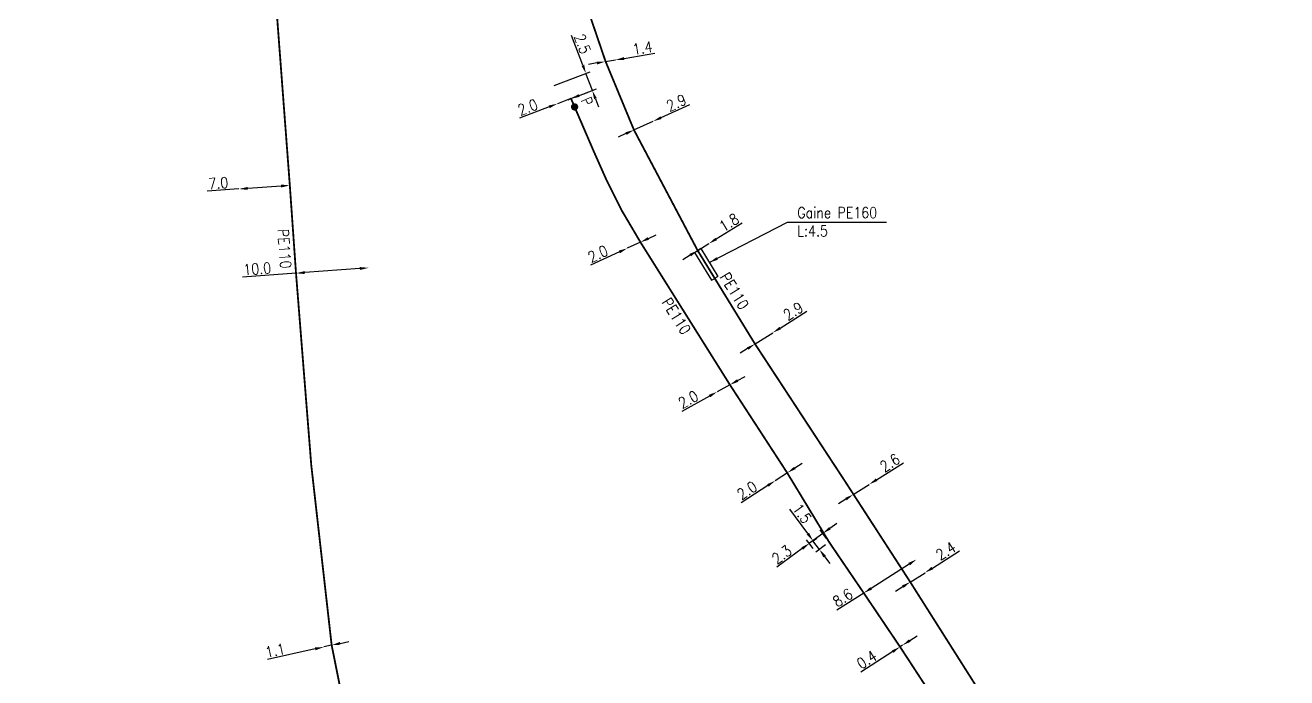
# Model space of a CAD drawing. Header units: millimetres. Extents: x 146997 to 147991, y 130998 to 131775.
# Drawn here: x 146999.9 to 147173.3, y 131111 to 131200.7 of the extents above; entities that cross this region are included whole.
import ezdxf
from ezdxf.enums import TextEntityAlignment as Align

# ---------------------------------------------------------------- set-up
doc = ezdxf.new("R2010")
doc.units = ezdxf.units.MM
doc.header["$PDMODE"] = 34
doc.linetypes.add('L_100_PE', pattern=[14, 10, -1.5, 1, -1.5])
doc.layers.get('0').update_dxf_attribs({"linetype": 'CONTINUOUS'})
doc.layers.get('Defpoints').update_dxf_attribs({"linetype": 'CONTINUOUS'})
for name, color, linetype in [('L_140', 3, 'CONTINUOUS'), ('L_300', 7, 'CONTINUOUS'), ('L_340', 7, 'CONTINUOUS'), ('L_400', 7, 'CONTINUOUS')]:
    doc.layers.add(name, color=color, linetype=linetype)
doc.styles.add('G_ROMANS', font='ROMANS.SHX', dxfattribs={"width": 0.75})
doc.styles.get("Standard").update_dxf_attribs({"font": 'romans.shx', "width": 0.85})
doc.dimstyles.get("Standard").update_dxf_attribs({"dimtxt": 1.5, "dimasz": 1.2, "dimexe": 0.625, "dimexo": 0.625, "dimgap": 0.25, "dimtad": 1, "dimdec": 1, "dimzin": 0, "dimdsep": 46, "dimtxsty": 'Standard', "dimcen": -0.5, "dimadec": 0, "dimazin": 0, "dimtfac": 1, "dimtdec": 1, "dimtmove": 0, "dimatfit": 3, "dimfxl": 0, "dimtolj": 1, "dimtzin": 0, "dimarcsym": 0})

# ---------------------------------------------------------------- blocks, each defined once
blk = doc.blocks.new('*D1')
at = {"layer": 'Defpoints', "color": 0, "linetype": 'Continuous', "transparency": 16777216}
for p in [(147102.98, 131138.06), (147102.98, 131138.06), (147104.66, 131139.15)]:
    blk.add_point(p, dxfattribs=at)
at = {"layer": 'L_140', "color": 0, "linetype": 'Continuous', "lineweight": -2, "transparency": 16777216}
for p, q in [((147105.66, 131139.81), (147106.67, 131140.46)), ((147104.66, 131139.15), (147102.98, 131138.06)), ((147101.98, 131137.41), (147098.31, 131135.02))]:
    blk.add_line(p, q, dxfattribs=at)
at = {"layer": 'L_140', "color": 0, "linetype": 'Continuous', "transparency": 16777216}
for points in [[(147105.56, 131139.97), (147105.77, 131139.64), (147104.66, 131139.15)], [(147101.87, 131137.57), (147102.09, 131137.24), (147102.98, 131138.06)]]:
    blk.add_solid(points, dxfattribs=at)
at = {"layer": 'L_140', "color": 0, "linetype": 'Continuous', "transparency": 16777216, "insert": (147099.1, 131136.73), "char_height": 1.5, "attachment_point": 5, "rotation": 33.0518}
blk.add_mtext('\\A1;2.0', dxfattribs=at)
blk = doc.blocks.new('*D2')
at = {"layer": 'Defpoints', "color": 0, "linetype": 'Continuous', "transparency": 16777216}
for p in [(147095, 131150.27), (147095, 131150.27), (147096.75, 131151.24)]:
    blk.add_point(p, dxfattribs=at)
at = {"layer": 'L_140', "color": 0, "linetype": 'Continuous', "lineweight": -2, "transparency": 16777216}
for p, q in [((147097.8, 131151.82), (147098.85, 131152.4)), ((147096.75, 131151.24), (147095, 131150.27)), ((147093.95, 131149.69), (147090.13, 131147.58))]:
    blk.add_line(p, q, dxfattribs=at)
at = {"layer": 'L_140', "color": 0, "linetype": 'Continuous', "transparency": 16777216}
for points in [[(147097.71, 131151.99), (147097.9, 131151.64), (147096.75, 131151.24)], [(147093.86, 131149.87), (147094.05, 131149.52), (147095, 131150.27)]]:
    blk.add_solid(points, dxfattribs=at)
at = {"layer": 'L_140', "color": 0, "linetype": 'Continuous', "transparency": 16777216, "insert": (147091.03, 131149.22), "char_height": 1.5, "attachment_point": 5, "rotation": 28.9038}
blk.add_mtext('\\A1;2.0', dxfattribs=at)
blk = doc.blocks.new('*D3')
at = {"layer": 'Defpoints', "color": 0, "linetype": 'Continuous', "transparency": 16777216}
for p in [(147084.45, 131170.84), (147082.64, 131170), (147082.64, 131170)]:
    blk.add_point(p, dxfattribs=at)
at = {"layer": 'L_140', "color": 0, "linetype": 'Continuous', "lineweight": -2, "transparency": 16777216}
for p, q in [((147084.45, 131170.84), (147082.64, 131170)), ((147085.54, 131171.35), (147086.63, 131171.85)), ((147081.55, 131169.5), (147077.59, 131167.66))]:
    blk.add_line(p, q, dxfattribs=at)
at = {"layer": 'L_140', "color": 0, "linetype": 'Continuous', "transparency": 16777216}
for points in [[(147085.46, 131171.53), (147085.63, 131171.17), (147084.45, 131170.84)], [(147081.47, 131169.68), (147081.64, 131169.32), (147082.64, 131170)]]:
    blk.add_solid(points, dxfattribs=at)
at = {"layer": 'L_140', "color": 0, "linetype": 'Continuous', "transparency": 16777216, "insert": (147078.6, 131169.23), "char_height": 1.5, "attachment_point": 5, "rotation": 24.8655}
blk.add_mtext('\\A1;2.0', dxfattribs=at)
blk = doc.blocks.new('*D4')
at = {"layer": 'Defpoints', "color": 0, "linetype": 'Continuous', "transparency": 16777216}
for p in [(147076.96, 131194.02), (147072.01, 131192.15), (147074.9, 131190.57)]:
    blk.add_point(p, dxfattribs=at)
at = {"layer": 'L_340', "color": 0, "linetype": 'Continuous', "lineweight": -2, "transparency": 16777216}
for p, q in [((147076.53, 131195.15), (147074.99, 131199.23)), ((147072.59, 131192.37), (147077.54, 131194.24)), ((147077.84, 131191.68), (147076.96, 131194.02)), ((147075.49, 131190.79), (147078.43, 131191.91)), ((147078.27, 131190.56), (147078.69, 131189.44))]:
    blk.add_line(p, q, dxfattribs=at)
at = {"layer": 'L_340', "color": 0, "linetype": 'Continuous', "transparency": 16777216}
for points in [[(147076.72, 131195.22), (147076.35, 131195.07), (147076.96, 131194.02)], [(147078.45, 131190.63), (147078.08, 131190.49), (147077.84, 131191.68)]]:
    blk.add_solid(points, dxfattribs=at)
at = {"layer": 'L_340', "color": 0, "linetype": 'Continuous', "transparency": 16777216, "insert": (147076.48, 131198.1), "char_height": 1.5, "attachment_point": 5, "rotation": 290.6958}
blk.add_mtext('\\A1;2.5', dxfattribs=at)
blk = doc.blocks.new('*D5')
at = {"layer": 'Defpoints', "color": 0, "linetype": 'Continuous', "transparency": 16777216}
for p in [(147073.03, 131189.87), (147073.03, 131189.87), (147074.9, 131190.57)]:
    blk.add_point(p, dxfattribs=at)
at = {"layer": 'L_340', "color": 0, "linetype": 'Continuous', "lineweight": -2, "transparency": 16777216}
for p, q in [((147074.9, 131190.57), (147073.03, 131189.87)), ((147076.02, 131191), (147077.15, 131191.42)), ((147071.91, 131189.44), (147067.82, 131187.9))]:
    blk.add_line(p, q, dxfattribs=at)
at = {"layer": 'L_340', "color": 0, "linetype": 'Continuous', "transparency": 16777216}
for points in [[(147071.84, 131189.63), (147071.98, 131189.26), (147073.03, 131189.87)], [(147075.95, 131191.18), (147076.09, 131190.81), (147074.9, 131190.57)]]:
    blk.add_solid(points, dxfattribs=at)
at = {"layer": 'L_340', "color": 0, "linetype": 'Continuous', "transparency": 16777216, "insert": (147068.95, 131189.39), "char_height": 1.5, "attachment_point": 5, "rotation": 20.6958}
blk.add_mtext('\\A1;2.0', dxfattribs=at)
blk = doc.blocks.new('L_340_07')
at = {"color": 0, "linetype": 'Continuous', "const_width": 0.25, "flags": 128}
blk.add_lwpolyline([(0, 0), (1.25, 0)], dxfattribs=at)
at = {"color": 0, "linetype": 'Continuous', "flags": 128}
blk.add_lwpolyline([(1.25, -0.5), (1.25, 0.5)], dxfattribs=at)
at = {"color": 0, "linetype": 'Continuous', "width": 0.75, "flags": 3}
for tag, p in [('DEF_LEG', (0.72, -3.47)), ('DEF_COUP', (0.72, -5.97)), ('DEF_TYPE', (0.72, -8.47))]:
    blk.add_attdef(tag, text='', height=1.2, dxfattribs=at).set_placement(p, align=Align.MIDDLE)
blk = doc.blocks.new('*D12')
at = {"layer": 'Defpoints', "color": 0, "linetype": 'Continuous', "transparency": 16777216}
for p in [(147107.67, 131129.45), (147108.17, 131129.81), (147110.41, 131129.59)]:
    blk.add_point(p, dxfattribs=at)
at = {"layer": 'L_140', "color": 0, "linetype": 'Continuous', "lineweight": -2, "transparency": 16777216}
for p, q in [((147107.46, 131130.78), (147104.99, 131134.16)), ((147109.06, 131128.6), (147108.17, 131129.81)), ((147108.18, 131129.81), (147108.68, 131130.18)), ((147109.91, 131129.22), (147108.55, 131128.23)), ((147109.77, 131127.63), (147110.48, 131126.66))]:
    blk.add_line(p, q, dxfattribs=at)
at = {"layer": 'L_140', "color": 0, "linetype": 'Continuous', "transparency": 16777216}
for points in [[(147107.62, 131130.9), (147107.3, 131130.66), (147108.17, 131129.81)], [(147109.93, 131127.75), (147109.61, 131127.51), (147109.06, 131128.6)]]:
    blk.add_solid(points, dxfattribs=at)
at = {"layer": 'L_140', "color": 0, "linetype": 'Continuous', "transparency": 16777216, "insert": (147106.68, 131133.54), "char_height": 1.5, "attachment_point": 5, "rotation": 306.2172}
blk.add_mtext('\\A1;1.5', dxfattribs=at)
blk = doc.blocks.new('*D13')
at = {"layer": 'Defpoints', "color": 0, "linetype": 'Continuous', "transparency": 16777216}
for p in [(147107.67, 131129.45), (147110.41, 131129.59), (147108.56, 131128.23)]:
    blk.add_point(p, dxfattribs=at)
at = {"layer": 'L_140', "color": 0, "linetype": 'Continuous', "lineweight": -2, "transparency": 16777216}
for p, q in [((147110.05, 131130.1), (147109.16, 131131.31)), ((147110.5, 131131.51), (147111.46, 131132.22)), ((147108.19, 131128.74), (147107.3, 131129.95)), ((147109.53, 131130.8), (147107.67, 131129.45)), ((147106.7, 131128.74), (147103.18, 131126.15))]:
    blk.add_line(p, q, dxfattribs=at)
at = {"layer": 'L_140', "color": 0, "linetype": 'Continuous', "transparency": 16777216}
for points in [[(147110.38, 131131.67), (147110.61, 131131.35), (147109.53, 131130.8)], [(147106.59, 131128.9), (147106.82, 131128.57), (147107.67, 131129.45)]]:
    blk.add_solid(points, dxfattribs=at)
at = {"layer": 'L_140', "color": 0, "linetype": 'Continuous', "transparency": 16777216, "insert": (147103.87, 131127.9), "char_height": 1.5, "attachment_point": 5, "rotation": 36.2172}
blk.add_mtext('\\A1;2.3', dxfattribs=at)
blk = doc.blocks.new('L_300_12')
at = {"color": 0, "linetype": 'Continuous', "const_width": 0.497, "flags": 128}
blk.add_lwpolyline([(-0.25, 0, 1), (0.25, 0, 1)], format="xyb", close=True, dxfattribs=at)
at = {"color": 0, "linetype": 'Continuous', "style": 'G_ROMANS', "width": 0.75}
blk.add_text('P', height=1.5, dxfattribs=at).set_placement((0, 1.85), align=Align.MIDDLE)
at = {"color": 0, "linetype": 'Continuous', "width": 0.75, "flags": 3}
for tag, p in [('DEF_LEG', (0, -5)), ('DEF_COUP', (0, -7.5)), ('DEF_TYPE', (0, -10))]:
    blk.add_attdef(tag, text='', height=1.2, dxfattribs=at).set_placement(p, align=Align.MIDDLE)
blk = doc.blocks.new('*D470')
at = {"layer": 'Defpoints', "color": 0, "linetype": 'Continuous', "transparency": 16777216}
for p in [(147029.26, 131178.15), (147029.26, 131178.15), (147036.25, 131178.64)]:
    blk.add_point(p, dxfattribs=at)
at = {"layer": 'L_140', "color": 0, "linetype": 'Continuous', "lineweight": -2, "transparency": 16777216}
for p, q in [((147029.26, 131178.15), (147024.9, 131177.84)), ((147035.05, 131178.56), (147030.46, 131178.23))]:
    blk.add_line(p, q, dxfattribs=at)
at = {"layer": 'L_140', "color": 0, "linetype": 'Continuous', "transparency": 16777216}
for points in [[(147030.45, 131178.43), (147030.48, 131178.03), (147029.26, 131178.15)], [(147035.04, 131178.76), (147035.06, 131178.36), (147036.25, 131178.64)]]:
    blk.add_solid(points, dxfattribs=at)
at = {"layer": 'L_140', "color": 0, "linetype": 'Continuous', "transparency": 16777216, "insert": (147026.42, 131178.95), "char_height": 1.5, "attachment_point": 5, "rotation": 4.0174}
blk.add_mtext('\\A1;7.0', dxfattribs=at)
blk = doc.blocks.new('*D471')
at = {"layer": 'Defpoints', "color": 0, "linetype": 'Continuous', "transparency": 16777216}
for p in [(147047.07, 131167.31), (147047.07, 131167.31), (147037.1, 131166.57)]:
    blk.add_point(p, dxfattribs=at)
at = {"layer": 'L_140', "color": 0, "linetype": 'Continuous', "lineweight": -2, "transparency": 16777216}
for p, q in [((147037.1, 131166.57), (147029.75, 131166.03)), ((147045.88, 131167.22), (147038.3, 131166.66))]:
    blk.add_line(p, q, dxfattribs=at)
at = {"layer": 'L_140', "color": 0, "linetype": 'Continuous', "transparency": 16777216}
for points in [[(147045.86, 131167.42), (147045.89, 131167.02), (147047.07, 131167.31)], [(147038.28, 131166.86), (147038.31, 131166.46), (147037.1, 131166.57)]]:
    blk.add_solid(points, dxfattribs=at)
at = {"layer": 'L_140', "color": 0, "linetype": 'Continuous', "transparency": 16777216, "insert": (147031.77, 131167.18), "char_height": 1.5, "attachment_point": 5, "rotation": 4.2334}
blk.add_mtext('\\A1;10.0', dxfattribs=at)
blk = doc.blocks.new('*D472')
at = {"layer": 'Defpoints', "color": 0, "linetype": 'Continuous', "transparency": 16777216}
for p in [(147042, 131115.44), (147040.92, 131115.2), (147040.92, 131115.2)]:
    blk.add_point(p, dxfattribs=at)
at = {"layer": 'L_140', "color": 0, "linetype": 'Continuous', "lineweight": -2, "transparency": 16777216}
for p, q in [((147042, 131115.44), (147040.92, 131115.2)), ((147043.17, 131115.7), (147044.34, 131115.97)), ((147039.75, 131114.94), (147033.18, 131113.46))]:
    blk.add_line(p, q, dxfattribs=at)
at = {"layer": 'L_140', "color": 0, "linetype": 'Continuous', "transparency": 16777216}
for points in [[(147043.13, 131115.9), (147043.21, 131115.51), (147042, 131115.44)], [(147039.7, 131115.13), (147039.79, 131114.74), (147040.92, 131115.2)]]:
    blk.add_solid(points, dxfattribs=at)
at = {"layer": 'L_140', "color": 0, "linetype": 'Continuous', "transparency": 16777216, "insert": (147034.24, 131114.73), "char_height": 1.5, "attachment_point": 5, "rotation": 12.6362}
blk.add_mtext('\\A1;1.1', dxfattribs=at)
blk = doc.blocks.new('*D487')
at = {"layer": 'Defpoints', "color": 0, "linetype": 'Continuous', "transparency": 16777216}
for p in [(147120.47, 131115.43), (147120.47, 131115.43), (147120.14, 131115.22)]:
    blk.add_point(p, dxfattribs=at)
at = {"layer": 'L_140', "color": 0, "linetype": 'Continuous', "lineweight": -2, "transparency": 16777216}
for p, q in [((147120.47, 131115.43), (147120.14, 131115.22)), ((147121.48, 131116.08), (147122.49, 131116.73)), ((147119.13, 131114.57), (147114.75, 131111.75))]:
    blk.add_line(p, q, dxfattribs=at)
at = {"layer": 'L_140', "color": 0, "linetype": 'Continuous', "transparency": 16777216}
for points in [[(147121.37, 131116.25), (147121.59, 131115.91), (147120.47, 131115.43)], [(147119.02, 131114.73), (147119.24, 131114.4), (147120.14, 131115.22)]]:
    blk.add_solid(points, dxfattribs=at)
at = {"layer": 'L_140', "color": 0, "linetype": 'Continuous', "transparency": 16777216, "insert": (147115.56, 131113.46), "char_height": 1.5, "attachment_point": 5, "rotation": 32.7608}
blk.add_mtext('\\A1;0.4', dxfattribs=at)
blk = doc.blocks.new('*D488')
at = {"layer": 'Defpoints', "color": 0, "linetype": 'Continuous', "transparency": 16777216}
for p in [(147121.54, 131124.13), (147123.57, 131125.41), (147123.57, 131125.41)]:
    blk.add_point(p, dxfattribs=at)
at = {"layer": 'L_140', "color": 0, "linetype": 'Continuous', "lineweight": -2, "transparency": 16777216}
for p, q in [((147124.58, 131126.05), (147128.33, 131128.41)), ((147121.54, 131124.13), (147123.57, 131125.41)), ((147120.52, 131123.49), (147119.51, 131122.85))]:
    blk.add_line(p, q, dxfattribs=at)
at = {"layer": 'L_140', "color": 0, "linetype": 'Continuous', "transparency": 16777216}
for points in [[(147124.47, 131126.22), (147124.69, 131125.88), (147123.57, 131125.41)], [(147120.41, 131123.66), (147120.63, 131123.32), (147121.54, 131124.13)]]:
    blk.add_solid(points, dxfattribs=at)
at = {"layer": 'L_140', "color": 0, "linetype": 'Continuous', "transparency": 16777216, "insert": (147126.43, 131128.4), "char_height": 1.5, "attachment_point": 5, "rotation": 32.2318}
blk.add_mtext('\\A1;2.4', dxfattribs=at)
blk = doc.blocks.new('*D489')
at = {"layer": 'Defpoints', "color": 0, "linetype": 'Continuous', "transparency": 16777216}
for p in [(147122.4, 131127.23), (147122.4, 131127.23), (147115.15, 131122.62)]:
    blk.add_point(p, dxfattribs=at)
at = {"layer": 'L_140', "color": 0, "linetype": 'Continuous', "lineweight": -2, "transparency": 16777216}
for p, q in [((147121.39, 131126.59), (147116.16, 131123.26)), ((147115.15, 131122.62), (147111.46, 131120.27))]:
    blk.add_line(p, q, dxfattribs=at)
at = {"layer": 'L_140', "color": 0, "linetype": 'Continuous', "transparency": 16777216}
for points in [[(147121.28, 131126.76), (147121.5, 131126.42), (147122.4, 131127.23)], [(147116.05, 131123.43), (147116.27, 131123.09), (147115.15, 131122.62)]]:
    blk.add_solid(points, dxfattribs=at)
at = {"layer": 'L_140', "color": 0, "linetype": 'Continuous', "transparency": 16777216, "insert": (147112.26, 131121.97), "char_height": 1.5, "attachment_point": 5, "rotation": 32.4625}
blk.add_mtext('\\A1;8.6', dxfattribs=at)
blk = doc.blocks.new('*D490')
at = {"layer": 'Defpoints', "color": 0, "linetype": 'Continuous', "transparency": 16777216}
for p in [(147113.71, 131136.16), (147115.9, 131137.55), (147115.9, 131137.55)]:
    blk.add_point(p, dxfattribs=at)
at = {"layer": 'L_140', "color": 0, "linetype": 'Continuous', "lineweight": -2, "transparency": 16777216}
for p, q in [((147116.92, 131138.19), (147120.62, 131140.52)), ((147113.71, 131136.16), (147115.9, 131137.55)), ((147112.69, 131135.52), (147111.68, 131134.88))]:
    blk.add_line(p, q, dxfattribs=at)
at = {"layer": 'L_140', "color": 0, "linetype": 'Continuous', "transparency": 16777216}
for points in [[(147116.81, 131138.36), (147117.03, 131138.02), (147115.9, 131137.55)], [(147112.58, 131135.69), (147112.8, 131135.35), (147113.71, 131136.16)]]:
    blk.add_solid(points, dxfattribs=at)
at = {"layer": 'L_140', "color": 0, "linetype": 'Continuous', "transparency": 16777216, "insert": (147118.74, 131140.52), "char_height": 1.5, "attachment_point": 5, "rotation": 32.2328}
blk.add_mtext('\\A1;2.6', dxfattribs=at)
blk = doc.blocks.new('*D491')
at = {"layer": 'Defpoints', "color": 0, "linetype": 'Continuous', "transparency": 16777216}
for p in [(147102.65, 131158.4), (147102.65, 131158.4), (147100.2, 131156.85)]:
    blk.add_point(p, dxfattribs=at)
at = {"layer": 'L_140', "color": 0, "linetype": 'Continuous', "lineweight": -2, "transparency": 16777216}
for p, q in [((147103.67, 131159.04), (147107.31, 131161.34)), ((147100.2, 131156.85), (147102.65, 131158.4)), ((147099.19, 131156.21), (147098.17, 131155.57))]:
    blk.add_line(p, q, dxfattribs=at)
at = {"layer": 'L_140', "color": 0, "linetype": 'Continuous', "transparency": 16777216}
for points in [[(147103.56, 131159.21), (147103.78, 131158.87), (147102.65, 131158.4)], [(147099.08, 131156.38), (147099.29, 131156.04), (147100.2, 131156.85)]]:
    blk.add_solid(points, dxfattribs=at)
at = {"layer": 'L_140', "color": 0, "linetype": 'Continuous', "transparency": 16777216, "insert": (147105.46, 131161.36), "char_height": 1.5, "attachment_point": 5, "rotation": 32.2818}
blk.add_mtext('\\A1;2.9', dxfattribs=at)
blk = doc.blocks.new('*D492')
at = {"layer": 'Defpoints', "color": 0, "linetype": 'Continuous', "transparency": 16777216}
for p in [(147092.32, 131169.69), (147093.85, 131170.64), (147093.85, 131170.64)]:
    blk.add_point(p, dxfattribs=at)
at = {"layer": 'L_140', "color": 0, "linetype": 'Continuous', "lineweight": -2, "transparency": 16777216}
for p, q in [((147094.87, 131171.28), (147098.43, 131173.48)), ((147091.3, 131169.06), (147090.28, 131168.43)), ((147092.32, 131169.69), (147093.85, 131170.64))]:
    blk.add_line(p, q, dxfattribs=at)
at = {"layer": 'L_140', "color": 0, "linetype": 'Continuous', "transparency": 16777216}
for points in [[(147094.76, 131171.45), (147094.97, 131171.11), (147093.85, 131170.64)], [(147091.19, 131169.23), (147091.4, 131168.89), (147092.32, 131169.69)]]:
    blk.add_solid(points, dxfattribs=at)
at = {"layer": 'L_140', "color": 0, "linetype": 'Continuous', "transparency": 16777216, "insert": (147096.63, 131173.54), "char_height": 1.5, "attachment_point": 5, "rotation": 31.79}
blk.add_mtext('\\A1;1.8', dxfattribs=at)
blk = doc.blocks.new('*D493')
at = {"layer": 'Defpoints', "color": 0, "linetype": 'Continuous', "transparency": 16777216}
for p in [(147086.2, 131187.46), (147086.2, 131187.46), (147083.56, 131186.26)]:
    blk.add_point(p, dxfattribs=at)
at = {"layer": 'L_140', "color": 0, "linetype": 'Continuous', "lineweight": -2, "transparency": 16777216}
for p, q in [((147087.29, 131187.96), (147091.22, 131189.74)), ((147083.56, 131186.26), (147086.2, 131187.46)), ((147082.46, 131185.77), (147081.37, 131185.27))]:
    blk.add_line(p, q, dxfattribs=at)
at = {"layer": 'L_140', "color": 0, "linetype": 'Continuous', "transparency": 16777216}
for points in [[(147087.21, 131188.14), (147087.37, 131187.77), (147086.2, 131187.46)], [(147082.38, 131185.95), (147082.55, 131185.58), (147083.56, 131186.26)]]:
    blk.add_solid(points, dxfattribs=at)
at = {"layer": 'L_140', "color": 0, "linetype": 'Continuous', "transparency": 16777216, "insert": (147089.39, 131190), "char_height": 1.5, "attachment_point": 5, "rotation": 24.4128}
blk.add_mtext('\\A1;2.9', dxfattribs=at)
blk = doc.blocks.new('*D494')
at = {"layer": 'Defpoints', "color": 0, "linetype": 'Continuous', "transparency": 16777216}
for p in [(147079.66, 131195.67), (147081.04, 131195.9), (147081.04, 131195.9)]:
    blk.add_point(p, dxfattribs=at)
at = {"layer": 'L_140', "color": 0, "linetype": 'Continuous', "lineweight": -2, "transparency": 16777216}
for p, q in [((147082.22, 131196.09), (147086.41, 131196.8)), ((147078.47, 131195.47), (147077.29, 131195.27)), ((147079.66, 131195.67), (147081.04, 131195.9))]:
    blk.add_line(p, q, dxfattribs=at)
at = {"layer": 'L_140', "color": 0, "linetype": 'Continuous', "transparency": 16777216}
for points in [[(147078.44, 131195.67), (147078.5, 131195.27), (147079.66, 131195.67)], [(147082.19, 131196.29), (147082.25, 131195.9), (147081.04, 131195.9)]]:
    blk.add_solid(points, dxfattribs=at)
at = {"layer": 'L_140', "color": 0, "linetype": 'Continuous', "transparency": 16777216, "insert": (147084.74, 131197.53), "char_height": 1.5, "attachment_point": 5, "rotation": 9.4894}
blk.add_mtext('\\A1;1.4', dxfattribs=at)

msp = doc.modelspace()

# ---------------------------------------------------------------- linework, layer by layer
at = {"layer": 'L_140', "linetype": 'L_100_PE', "const_width": 0.25, "flags": 128}
for points in [[(147173.18, 131064.98), (147171.83, 131065.37), (147161.14, 131071.09), (147159.64, 131072.39), (147153.07, 131077.08), (147149.64, 131080.91), (147147.29, 131084.39), (147147.29, 131084.39), (147146.98, 131084.86), (147135.14, 131102.67), (147121.54, 131124.13), (147112.61, 131137.92), (147100.2, 131156.85), (147094.67, 131165.86), (147092.32, 131169.69), (147083.56, 131186.26), (147079.66, 131195.67), (147077.65, 131201.56), (147067.98, 131240.84), (147057.72, 131282.27), (147053.81, 131299.43), (147048.32, 131318.87), (147041.71, 131341.08), (147036.54, 131356.71), (147036.23, 131357.65), (147034.28, 131362.97), (147026.2, 131384.05), (147019.65, 131400.61), (147000, 131451.82)], [(147007.13, 131414.23), (147022.06, 131376.66), (147026.66, 131364.85), (147031, 131349.42), (147033.14, 131338.83), (147034.96, 131324.25), (147035.84, 131308.27), (147034.69, 131284.2), (147034.61, 131282.6), (147033.9, 131275.23), (147033.23, 131230.53), (147034.47, 131202.19), (147036.25, 131178.64), (147037.1, 131166.57), (147039.2, 131140.17), (147042, 131115.44), (147044.59, 131102.55), (147045.12, 131099.91), (147046.06, 131095.12), (147048.05, 131085.57), (147051.47, 131068.57), (147053.44, 131059.06), (147057.72, 131036.28), (147060.77, 131023.65), (147062.75, 131012.94), (147063.59, 131012.56), (147064.77, 131006.64), (147064.49, 131005.47), (147065.63, 131000)], [(147075.4, 131189.43), (147078.08, 131183.21), (147079.77, 131179.41), (147081.92, 131175.13), (147084.45, 131170.84), (147096.75, 131151.24), (147104.63, 131139.13), (147110.41, 131129.59), (147110.41, 131129.59)], [(147110.41, 131129.59), (147115.15, 131122.62), (147120.14, 131115.22), (147126.24, 131105.88), (147127.57, 131103.45), (147134.33, 131093.23), (147141.63, 131081.58), (147141.63, 131081.58), (147141.94, 131081.07)]]:
    msp.add_lwpolyline(points, dxfattribs=at)
at = {"layer": 'L_400', "color": 7, "linetype": 'CONTINUOUS'}
for p, q in [((147091.89, 131169.43), (147092.32, 131169.69)), ((147091.89, 131169.43), (147094.24, 131165.6)), ((147092.74, 131169.96), (147092.32, 131169.69)), ((147092.74, 131169.96), (147095.1, 131166.12)), ((147094.24, 131165.6), (147094.67, 131165.86)), ((147095.1, 131166.12), (147094.67, 131165.86))]:
    msp.add_line(p, q, dxfattribs=at)

# ---------------------------------------------------------------- block references
at = {"layer": 'L_300', "rotation": 293.3372539540856}
msp.add_blockref('L_300_12', (147075.4, 131189.43), dxfattribs=at)
at = {"layer": 'L_340', "rotation": 113.3372539531844}
msp.add_blockref('L_340_07', (147075.4, 131189.43), dxfattribs=at)

# ---------------------------------------------------------------- texts
at = {"layer": 'L_140', "linetype": 'Continuous', "width": 0.85}
for rotation, p in [(274.1016, (147034.57, 131172.61)), (301.5491, (147095.31, 131166.06)), (302.0991, (147087.3, 131162.6))]:
    msp.add_text('PE110', height=1.5, rotation=rotation, dxfattribs=at).set_placement(p)
at = {"layer": 'L_400', "linetype": 'Continuous', "insert": (147106.01, 131171.64), "char_height": 1.5, "attachment_point": 7}
msp.add_mtext('\\A1;Gaine PE160\\PL:4.5', dxfattribs=at)

# ---------------------------------------------------------------- dimensions: what is measured, and where the dimension line sits
at = {"layer": 'L_140', "linetype": 'Continuous'}
for base, p1, p2, angle, picture, middle in [((147081.04, 131195.9), (147079.66, 131195.67), (147081.04, 131195.9), 189.4894, '*D494', (147084.91, 131196.54)), ((147086.2, 131187.46), (147083.56, 131186.26), (147086.2, 131187.46), 204.4128, '*D493', (147089.8, 131189.09)), ((147029.26, 131178.15), (147036.25, 131178.64), (147029.26, 131178.15), 4.0174, '*D470', (147026.49, 131177.95)), ((147093.85, 131170.64), (147092.32, 131169.69), (147093.85, 131170.64), 211.79, '*D492', (147097.16, 131172.69)), ((147082.64, 131170), (147084.45, 131170.84), (147082.64, 131170), 24.8655, '*D3', (147079.02, 131168.33)), ((147047.07, 131167.31), (147037.1, 131166.57), (147047.07, 131167.31), 184.2334, '*D471', (147031.85, 131166.18)), ((147102.65, 131158.4), (147100.2, 131156.85), (147102.65, 131158.4), 212.2818, '*D491', (147106, 131160.51)), ((147095, 131150.27), (147096.75, 131151.24), (147095, 131150.27), 28.9038, '*D2', (147091.51, 131148.34)), ((147115.9, 131137.55), (147113.71, 131136.16), (147115.9, 131137.55), 212.2328, '*D490', (147119.28, 131139.67)), ((147102.98, 131138.06), (147104.66, 131139.15), (147102.98, 131138.06), 33.0518, '*D1', (147099.64, 131135.89)), ((147108.17, 131129.81), (147110.41, 131129.59), (147107.67, 131129.45), 306.2172, '*D12', (147105.87, 131132.95)), ((147107.67, 131129.45), (147110.41, 131129.59), (147108.56, 131128.23), 36.2172, '*D13', (147104.46, 131127.09)), ((147123.57, 131125.41), (147121.54, 131124.13), (147123.57, 131125.41), 212.2318, '*D488', (147126.96, 131127.55)), ((147122.4, 131127.23), (147115.15, 131122.62), (147122.4, 131127.23), 212.4625, '*D489', (147112.8, 131121.12)), ((147040.92, 131115.2), (147042, 131115.44), (147040.92, 131115.2), 12.6362, '*D472', (147034.46, 131113.75)), ((147120.47, 131115.43), (147120.14, 131115.22), (147120.47, 131115.43), 212.7608, '*D487', (147116.11, 131112.62))]:
    dim = msp.add_linear_dim(base=base, p1=p1, p2=p2, angle=angle, dimstyle='Standard', dxfattribs=at)
    dim.commit()
    dim.dimension.update_dxf_attribs({"geometry": picture, "text_midpoint": middle, "dimtype": 160})
at = {"layer": 'L_340', "linetype": 'Continuous'}
for base, p2, angle, picture, middle in [((147076.96, 131194.02), (147072.01, 131192.15), 290.6958, '*D4', (147075.55, 131197.75)), ((147073.03, 131189.87), (147073.03, 131189.87), 20.6958, '*D5', (147069.3, 131188.46))]:
    dim = msp.add_linear_dim(base=base, p1=(147074.9, 131190.57), p2=p2, angle=angle, dimstyle='Standard', dxfattribs=at)
    dim.commit()
    dim.dimension.update_dxf_attribs({"geometry": picture, "text_midpoint": middle, "dimtype": 160})

# ---------------------------------------------------------------- leaders
at = {"layer": 'L_400', "linetype": 'Continuous', "annotation_type": 0, "has_hookline": 1, "hookline_direction": 0, "text_width": 12.14}
msp.add_leader([(147093.92, 131168.04), (147104.68, 131173.6), (147105.88, 131173.6)], dimstyle='Standard', dxfattribs=at)

doc.saveas('drawing.dxf')
